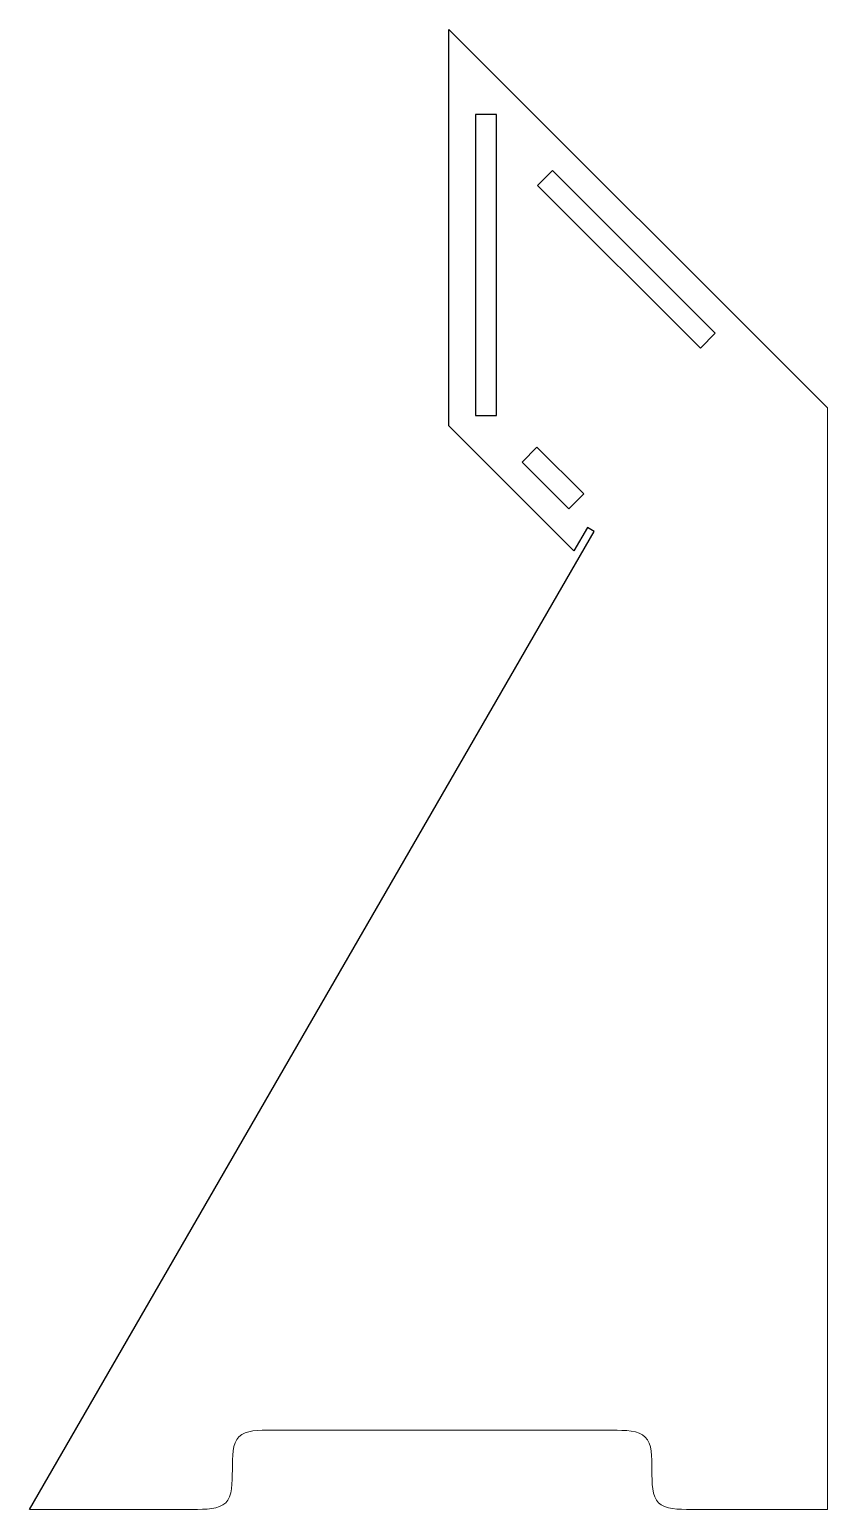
# Model space of a CAD drawing. Header units: centimetres. Extents: x 31.3 to 61.5, y -33.7 to 22.4.
import ezdxf

# ---------------------------------------------------------------- set-up
doc = ezdxf.new("R2010")
doc.units = ezdxf.units.CM
doc.header["$MEASUREMENT"] = 0
doc.layers.add('Layer 1', color=7, linetype='Continuous')

msp = doc.modelspace()

# ---------------------------------------------------------------- linework, layer by layer
at = {"layer": 'Layer 1', "lineweight": 25}
for points in [[(47.1681, 22.36919), (61.49285, 8.04445)], [(47.1681, 7.36919), (47.1681, 22.36919)], [(48.16568, 19.1582), (48.16568, 7.7652)], [(48.96568, 19.1582), (48.16568, 19.1582)], [(48.96568, 7.7652), (48.96568, 19.1582)], [(51.087, 17.03688), (50.52131, 16.47119)], [(57.25014, 10.87373), (51.087, 17.03688)], [(50.52131, 16.47119), (56.68446, 10.30805)], [(56.68446, 10.30805), (57.25014, 10.87373)], [(51.89823, 2.63906), (47.1681, 7.36919)], [(48.16568, 7.7652), (48.96568, 7.7652)], [(50.49913, 6.56311), (49.93345, 5.99743)], [(52.2669, 4.79535), (50.49913, 6.56311)], [(49.93345, 5.99743), (51.70121, 4.22966)], [(51.70121, 4.22966), (52.2669, 4.79535)], [(31.29285, -33.65051), (52.66813, 3.37256)], [(52.40832, 3.52256), (51.89823, 2.63906)], [(52.66813, 3.37256), (52.40832, 3.52256)]]:
    msp.add_lwpolyline(points, dxfattribs=at)
at = {"layer": 'Layer 1', "lineweight": 20}
for points in [[(61.49285, 8.04445), (61.49285, -33.65051)], [(40.46747, -30.65051), (53.34461, -30.65051)], [(31.29285, -33.65051), (37.46747, -33.65051)], [(56.34461, -33.65051), (61.49285, -33.65051)]]:
    msp.add_lwpolyline(points, dxfattribs=at)
for points, knots in [([(38.96747, -32.15051), (38.96747, -31.65051), (38.96747, -31.15051), (39.21747, -30.90051), (39.46747, -30.65051), (39.96747, -30.65051), (40.46747, -30.65051)], [0, 0, 0, 0, 1, 1, 1, 2, 2, 2, 2]), ([(53.34461, -30.65051), (53.84688, -30.65506), (54.34916, -30.6596), (54.60029, -30.91074), (54.85143, -31.16188), (54.85143, -31.6596), (54.85143, -32.15733), (54.85143, -32.65506), (54.85143, -33.15278), (55.10029, -33.40164), (55.34916, -33.65051), (55.84688, -33.65051), (56.34461, -33.65051)], [0, 0, 0, 0, 1, 1, 1, 2, 2, 2, 3, 3, 3, 4, 4, 4, 4]), ([(38.96747, -32.15051), (38.96747, -32.65051), (38.96747, -33.15051), (38.71747, -33.40051), (38.46747, -33.65051), (37.96747, -33.65051), (37.46747, -33.65051)], [0, 0, 0, 0, 1, 1, 1, 2, 2, 2, 2])]:
    msp.add_open_spline(points, degree=3, knots=knots, dxfattribs=at)

doc.saveas('drawing.dxf')
